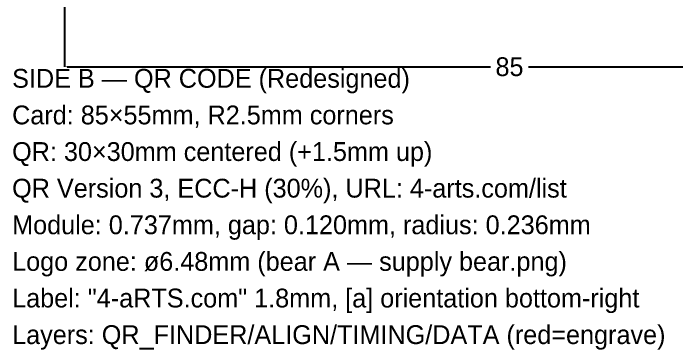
# Model space of a CAD drawing. Header units: metres. Extents: x -4.9 to 92.2, y -33 to 55.
# Drawn here: x -4.9 to 58.5, y -33 to -0.9 of the extents above; entities that cross this region are included whole.
import ezdxf

# ---------------------------------------------------------------- set-up
doc = ezdxf.new("R2010")
doc.units = ezdxf.units.M
doc.layers.add('NOTES', color=5, linetype='Continuous')
doc.dimstyles.get("Standard").update_dxf_attribs({"dimtxt": 2.5, "dimasz": 2.5, "dimexe": 1.25, "dimexo": 0.625, "dimtad": 1, "dimcen": 2.5, "dimazin": 3, "dimtfac": 1, "dimtmove": 0, "dimatfit": 3})

# ---------------------------------------------------------------- blocks, each defined once
blk = doc.blocks.new('_CLOSEDFILLED')
at = {"color": 0, "linetype": 'BYBLOCK'}
blk.add_solid([(-1, 0.16), (0, 0), (-1, -0.16)], dxfattribs=at)
blk = doc.blocks.new('*D1')
for p, q in [((0, 0), (0, -6)), ((85, 0), (85, -6)), ((0.25, -6), (40.7, -6)), ((44.3, -6), (84.75, -6))]:
    blk.add_line(p, q)
at = {"layer": 'Defpoints'}
for p in [(0, 0), (85, 0), (0, -6)]:
    blk.add_point(p, dxfattribs=at)
at = {"xscale": 0.25, "yscale": 0.25, "rotation": 180}
blk.add_blockref('_CLOSEDFILLED', (0, -6), dxfattribs=at)
at = {"xscale": 0.25, "yscale": 0.25}
blk.add_blockref('_CLOSEDFILLED', (85, -6), dxfattribs=at)
at = {"insert": (42.5, -6), "char_height": 1.8, "attachment_point": 5}
blk.add_mtext('85', dxfattribs=at)

msp = doc.modelspace()

# ---------------------------------------------------------------- texts
at = {"layer": 'NOTES'}
for s, p in [('SIDE B — QR CODE (Redesigned)', (-5, -8)), ('Card: 85×55mm, R2.5mm corners', (-5, -11.5)), ('QR: 30×30mm centered (+1.5mm up)', (-5, -15)), ('QR Version 3, ECC-H (30%), URL: 4-arts.com/list', (-5, -18.5)), ('Module: 0.737mm, gap: 0.120mm, radius: 0.236mm', (-5, -22)), ('Logo zone: ø6.48mm (bear A — supply bear.png)', (-5, -25.5)), ('Label: "4-aRTS.com" 1.8mm, [a] orientation bottom-right', (-5, -29)), ('Layers: QR_FINDER/ALIGN/TIMING/DATA (red=engrave)', (-5, -32.5))]:
    msp.add_text(s, height=1.8, dxfattribs=at).set_placement(p)

# ---------------------------------------------------------------- dimensions: what is measured, and where the dimension line sits
dim = msp.add_linear_dim(base=(0, -6), p1=(0, 0), p2=(85, 0), dimstyle='Standard', override={"dimtxt": 1.8})
dim.commit()
dim.dimension.update_dxf_attribs({"geometry": '*D1', "text_midpoint": (42.5, -6)})

doc.saveas('drawing.dxf')
